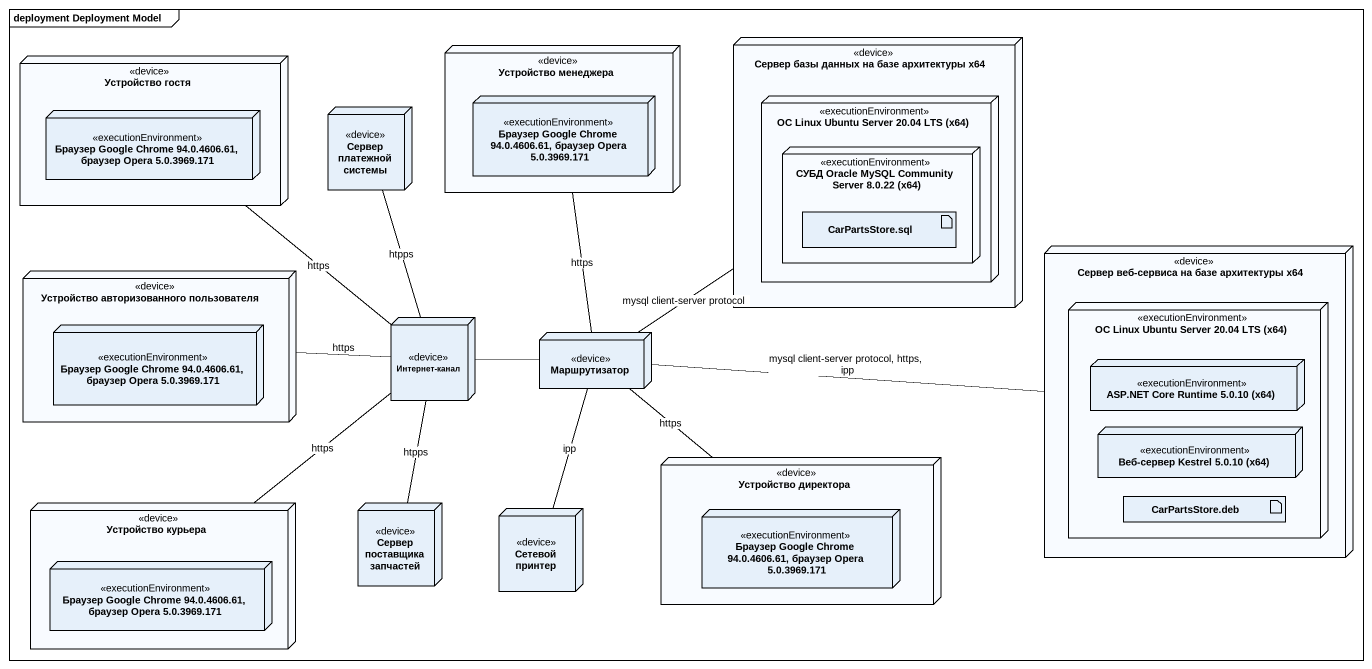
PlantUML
@startuml
mainframe deployment Deployment Model
node "Устройство менеджера" as Устройство_менеджера <<device>> {
  node "Браузер Google Chrome 94.0.4606.61, браузер Opera 5.0.3969.171" as Браузер_Google_Chrome_94_0_2 <<executionEnvironment>>
}
node "Сервер базы данных на базе архитектуры x64" as Сервер_базы_данных_на_базе <<device>> {
  node "ОС Linux Ubuntu Server 20.04 LTS (x64)" as ОС_Linux_Ubuntu_Server_20 <<executionEnvironment>> {
    node "СУБД Oracle MySQL Community Server 8.0.22 (x64)" as СУБД_Oracle_MySQL_Community <<executionEnvironment>> {
      artifact "CarPartsStore.sql" as CarPartsStore_sql
    }
  }
}
node "Устройство гостя" as Устройство_гостя <<device>> {
  node "Браузер Google Chrome 94.0.4606.61, браузер Opera 5.0.3969.171" as Браузер_Google_Chrome_94_0 <<executionEnvironment>>
}
node "Сервер платежной системы" as Сервер_платежной_системы <<device>>
node "Сервер веб-сервиса на базе архитектуры x64" as Сервер_веб_сервиса_на_базе <<device>> {
  node "ОС Linux Ubuntu Server 20.04 LTS (x64)" as ОС_Linux_Ubuntu_Server_20_2 <<executionEnvironment>> {
    node "ASP.NET Core Runtime 5.0.10 (x64)" as ASP_NET_Core_Runtime_5_0_10 <<executionEnvironment>>
    node "Веб-сервер Kestrel 5.0.10 (x64)" as Веб_сервер_Kestrel_5_0_10 <<executionEnvironment>>
    artifact "CarPartsStore.deb" as CarPartsStore_deb
  }
}
node "Устройство авторизованного пользователя" as Устройство_авторизованного <<device>> {
  node "Браузер Google Chrome 94.0.4606.61, браузер Opera 5.0.3969.171" as Браузер_Google_Chrome_94_0_3 <<executionEnvironment>>
}
node "Интернет-канал" as Интернет_канал <<device>>
node Маршрутизатор <<device>>
node "Устройство директора" as Устройство_директора <<device>> {
  node "Браузер Google Chrome 94.0.4606.61, браузер Opera 5.0.3969.171" as Браузер_Google_Chrome_94_0_4 <<executionEnvironment>>
}
node "Устройство курьера" as Устройство_курьера <<device>> {
  node "Браузер Google Chrome 94.0.4606.61, браузер Opera 5.0.3969.171" as Браузер_Google_Chrome_94_0_5 <<executionEnvironment>>
}
node "Сервер поставщика запчастей" as Сервер_поставщика_запчастей <<device>>
node "Сетевой принтер" as Сетевой_принтер <<device>>
Интернет_канал -up- Устройство_гостя : https
Интернет_канал -up- Сервер_платежной_системы : htpps
Интернет_канал -left- Устройство_авторизованного : https
Интернет_канал -right- Маршрутизатор
Интернет_канал -- Устройство_курьера : https
Интернет_канал -- Сервер_поставщика_запчастей : htpps
Маршрутизатор -up- Устройство_менеджера : https
Маршрутизатор -up- Сервер_базы_данных_на_базе : mysql client-server protocol
Маршрутизатор -right- Сервер_веб_сервиса_на_базе : mysql client-server protocol, https, ipp
Маршрутизатор -- Устройство_директора : https
Маршрутизатор -- Сетевой_принтер : ipp
@enduml
